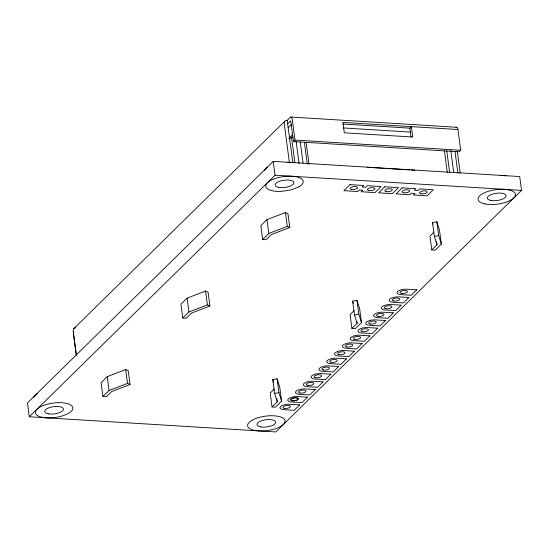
<?xml version="1.0" encoding="UTF-8"?>
<svg xmlns="http://www.w3.org/2000/svg" width="549" height="549" viewBox="0 0 549 549"><rect width="100%" height="100%" fill="white"/><g stroke="black" fill="none" stroke-linecap="round" stroke-linejoin="round"><path stroke-width="0.82" d="M73.841 328.618L284.897 121.178M289.419 162.573L284.204 123.525A3.671 3.013 45.5 0 1 287.182 120.382L290.256 117.362A3.781 1.592 -86.5 0 1 292.253 119.311L295.019 140.07L293.489 141.58L290.716 120.821L287.642 123.841M288.184 127.739L291.238 124.74M288.898 138.259L292.562 134.656M289.639 138.959L291.471 137.161L293.118 137.257M273.217 161.372L27.45 402.932L29.296 416.766L275.783 431.953L521.55 190.393L519.704 176.552L273.217 161.372L275.063 175.206L29.296 416.766M107.227 376.648L101.078 382.687L102.924 396.522L106.348 396.735L111.571 391.602L130.044 384.485L128.198 370.644L125.694 369.532L107.227 376.648L109.073 390.483L102.924 396.522M187.099 298.141L180.95 304.18L182.803 318.015L186.221 318.228L191.443 313.095L209.917 305.978L208.071 292.137L205.566 291.025L187.099 298.141L188.945 311.976L182.803 318.015M266.972 219.634L260.83 225.673L262.676 239.508L266.1 239.721L271.323 234.588L289.79 227.471L287.944 213.63L285.446 212.518L266.972 219.634L268.818 233.469L262.676 239.508M455.951 127.567A3.781 1.592 -86.5 0 1 457.948 129.516L460.714 150.275L459.184 151.785L293.489 141.58M274.26 389.111L270.197 393.105L272.043 406.939L275.468 407.152L281.616 401.113L279.764 387.278L277.101 378.858L272.757 379.551L274.603 393.393L277.266 401.806L272.043 406.939M354.132 310.604L350.07 314.598L351.916 328.432L355.34 328.645L361.489 322.606L359.643 308.771L356.974 300.351L352.63 301.044L354.476 314.886L357.145 323.299L351.916 328.432M434.005 232.097L429.949 236.091L431.795 249.925L435.213 250.138L441.362 244.099L439.516 230.264L436.846 221.844L432.502 222.537L434.348 236.379L437.018 244.792L431.795 249.925M268.818 233.469L287.292 226.353L289.79 227.471M188.945 311.976L207.412 304.86L209.917 305.978M109.073 390.483L127.54 383.367L130.044 384.485M434.348 236.379L438.692 235.679L441.362 244.099M354.476 314.886L358.82 314.186L361.489 322.606M274.603 393.393L278.947 392.693L281.616 401.113M290.874 117.047L456.576 127.258M457.948 129.516L342.919 122.434L344.305 132.81L412.773 137.03L411.386 126.647L409.849 128.157L411.023 136.941M342.816 124.033L410.288 128.185M343.338 127.944L410.81 132.103M295.019 140.07L460.714 150.275M367.164 167.273L383.319 168.268M385.021 168.371L401.182 169.367M402.884 169.469L409.684 169.888M411.386 169.998L414.79 170.204M275.063 175.206L521.55 190.393M432.502 222.537L432.989 224.067M352.87 301.813L353.357 303.343M272.757 379.551L273.725 382.612M457.262 151.016L460.199 173.038M454.991 151.421L457.921 173.367M450.77 150.323L453.7 172.269M446.776 150.913L449.706 172.86M444.429 150.838L447.36 172.784M436.846 221.844L438.692 235.679M436.579 241.539L437.018 244.792M356.974 300.351L358.82 314.186M356.925 321.673L357.145 323.299M306.122 142.315L309.053 164.268M304.359 142.136L307.289 164.089M300.255 141.889L303.069 162.991M296.144 141.635L299.075 163.581M291.471 137.161L294.854 162.483M287.182 120.382L292.843 162.799M285.446 212.518L287.292 226.353M277.101 378.858L278.947 392.693M276.833 398.553L277.266 401.806M205.566 291.025L207.412 304.86M125.694 369.532L127.54 383.367M76.441 355.58L73.154 330.965A3.671 3.013 45.5 0 1 75.693 327.808M76.29 355.059L73.525 334.3A3.781 1.592 -86.5 0 1 73.559 331.884M264.46 170.245A18.899 7.267 -7.6 0 1 267.363 167.466M287.237 162.353A18.899 7.267 -7.6 0 1 292.919 162.682M500.283 175.426A18.899 7.267 -7.6 0 1 505.979 175.886M33.722 397.373A18.899 7.267 -7.6 0 1 37.703 393.461M350.015 184.636L343.873 190.675L357.564 191.519L359.101 190.009L362.8 190.235L361.263 191.745L374.953 192.589L381.102 186.55L367.405 185.706L365.867 187.216L362.168 186.989L363.706 185.48L350.015 184.636M384.794 186.784L378.652 192.823L392.343 193.667L398.492 187.628L384.794 186.784M402.191 187.854L396.042 193.893L409.739 194.737L411.276 193.227L414.969 193.454L413.431 194.964L427.129 195.808L433.271 189.769L419.58 188.925L418.043 190.434L414.344 190.208L415.881 188.698L402.191 187.854M299.706 404.867L294.175 410.302L283.902 409.671A6.808 2.615 -7.6 0 1 280.505 406.576A6.808 2.615 -7.6 0 1 289.433 404.236L299.706 404.867M307.502 397.208L301.971 402.643L291.697 402.005A6.808 2.615 -7.6 0 1 288.3 398.91A6.808 2.615 -7.6 0 1 297.229 396.57L307.502 397.208M315.304 389.536L309.773 394.971L299.5 394.34A6.808 2.615 -7.6 0 1 296.103 391.238A6.808 2.615 -7.6 0 1 305.031 388.905L315.304 389.536M323.107 381.864L317.576 387.299L307.31 386.668A6.808 2.615 -7.6 0 1 303.906 383.573A6.808 2.615 -7.6 0 1 312.834 381.232L323.107 381.864M330.917 374.192L325.385 379.627L315.112 378.995A6.808 2.615 -7.6 0 1 311.715 375.893A6.808 2.615 -7.6 0 1 320.643 373.56L330.917 374.192M338.719 366.519L333.188 371.954L322.922 371.323A6.808 2.615 -7.6 0 1 319.518 368.228A6.808 2.615 -7.6 0 1 328.446 365.888L338.719 366.519M346.522 358.854L340.991 364.289L330.724 363.651A6.808 2.615 -7.6 0 1 327.321 360.556A6.808 2.615 -7.6 0 1 336.249 358.216L346.522 358.854M354.325 351.182L348.793 356.617L338.527 355.985A6.808 2.615 -7.6 0 1 335.13 352.89A6.808 2.615 -7.6 0 1 344.051 350.55L354.325 351.182M362.127 343.509L356.596 348.944L346.33 348.313A6.808 2.615 -7.6 0 1 342.933 345.218A6.808 2.615 -7.6 0 1 351.854 342.878L362.127 343.509M369.923 335.851L364.392 341.286L354.126 340.654A6.808 2.615 -7.6 0 1 350.729 337.553A6.808 2.615 -7.6 0 1 359.657 335.219L369.923 335.851M377.726 328.178L372.201 333.614L361.928 332.982A6.808 2.615 -7.6 0 1 358.531 329.887A6.808 2.615 -7.6 0 1 367.459 327.547L377.726 328.178M385.528 320.513L380.004 325.948L369.731 325.31A6.808 2.615 -7.6 0 1 366.334 322.215A6.808 2.615 -7.6 0 1 375.262 319.875L385.528 320.513M393.338 312.834L387.807 318.269L377.54 317.638A6.808 2.615 -7.6 0 1 374.144 314.543A6.808 2.615 -7.6 0 1 383.072 312.203L393.338 312.834M401.141 305.162L395.616 310.597L385.343 309.965A6.808 2.615 -7.6 0 1 381.946 306.87A6.808 2.615 -7.6 0 1 390.874 304.53L401.141 305.162M408.943 297.496L403.419 302.931L393.146 302.3A6.808 2.615 -7.6 0 1 389.749 299.198A6.808 2.615 -7.6 0 1 398.677 296.865L408.943 297.496M416.746 289.824L411.222 295.259L400.948 294.628A6.808 2.615 -7.6 0 1 397.551 291.533A6.808 2.615 -7.6 0 1 406.48 289.193L416.746 289.824M299.047 186.784L291.169 189.892L281.507 191.375A18.899 7.267 -7.6 0 1 266.78 183.421A18.899 7.267 -7.6 0 1 293.64 176.38A18.899 7.267 -7.6 0 1 299.047 186.784M377.932 316.32A3.781 1.455 -7.6 0 0 384.012 314.735A3.781 1.455 -7.6 0 0 378.968 313.705A3.781 1.455 -7.6 0 0 377.932 316.32M351.422 189.48A3.781 1.455 -7.6 0 0 357.495 187.895A3.781 1.455 -7.6 0 0 352.451 186.866A3.781 1.455 -7.6 0 0 351.422 189.48M368.811 190.551A3.781 1.455 -7.6 0 0 374.885 188.966A3.781 1.455 -7.6 0 0 369.848 187.936A3.781 1.455 -7.6 0 0 368.811 190.551M362.326 331.665A3.781 1.455 -7.6 0 0 368.4 330.073A3.781 1.455 -7.6 0 0 363.363 329.043A3.781 1.455 -7.6 0 0 362.326 331.665M346.721 347.002A3.781 1.455 -7.6 0 0 352.794 345.41A3.781 1.455 -7.6 0 0 347.757 344.381A3.781 1.455 -7.6 0 0 346.721 347.002M354.524 339.33A3.781 1.455 -7.6 0 0 360.597 337.738A3.781 1.455 -7.6 0 0 355.56 336.709A3.781 1.455 -7.6 0 0 354.524 339.33M401.346 293.317A3.781 1.455 -7.6 0 0 407.42 291.725A3.781 1.455 -7.6 0 0 402.376 290.696A3.781 1.455 -7.6 0 0 401.346 293.317M393.544 300.982A3.781 1.455 -7.6 0 0 399.617 299.39A3.781 1.455 -7.6 0 0 394.573 298.361A3.781 1.455 -7.6 0 0 393.544 300.982M385.734 308.655A3.781 1.455 -7.6 0 0 391.814 307.063A3.781 1.455 -7.6 0 0 386.771 306.033A3.781 1.455 -7.6 0 0 385.734 308.655M338.918 354.668A3.781 1.455 -7.6 0 0 344.992 353.082A3.781 1.455 -7.6 0 0 339.955 352.053A3.781 1.455 -7.6 0 0 338.918 354.668M484.904 203.905A18.899 7.267 -7.6 0 0 515.278 195.952A18.899 7.267 -7.6 0 0 490.079 190.805A18.899 7.267 -7.6 0 0 484.904 203.905M254.503 430.368A18.899 7.267 -7.6 0 0 284.869 422.414A18.899 7.267 -7.6 0 0 259.677 417.267A18.899 7.267 -7.6 0 0 254.503 430.368M42.246 417.295A18.899 7.267 -7.6 0 0 72.619 409.341A18.899 7.267 -7.6 0 0 47.42 404.188A18.899 7.267 -7.6 0 0 42.246 417.295M490.827 200.399A9.45 3.63 -7.6 0 0 506.013 196.418A9.45 3.63 -7.6 0 0 493.414 193.845A9.45 3.63 -7.6 0 0 490.827 200.399M370.129 323.992A3.781 1.455 -7.6 0 0 376.209 322.4A3.781 1.455 -7.6 0 0 371.165 321.371A3.781 1.455 -7.6 0 0 370.129 323.992M420.987 193.77A3.781 1.455 -7.6 0 0 427.06 192.177A3.781 1.455 -7.6 0 0 422.016 191.148A3.781 1.455 -7.6 0 0 420.987 193.77M284.3 408.353A3.781 1.455 -7.6 0 0 290.373 406.768A3.781 1.455 -7.6 0 0 285.336 405.738A3.781 1.455 -7.6 0 0 284.3 408.353M299.905 393.015A3.781 1.455 -7.6 0 0 305.978 391.43A3.781 1.455 -7.6 0 0 300.941 390.401A3.781 1.455 -7.6 0 0 299.905 393.015M48.168 413.781A9.45 3.63 -7.6 0 0 63.355 409.808A9.45 3.63 -7.6 0 0 50.755 407.234A9.45 3.63 -7.6 0 0 48.168 413.781M331.116 362.34A3.781 1.455 -7.6 0 0 337.189 360.748A3.781 1.455 -7.6 0 0 332.152 359.719A3.781 1.455 -7.6 0 0 331.116 362.34M323.313 370.005A3.781 1.455 -7.6 0 0 329.386 368.42A3.781 1.455 -7.6 0 0 324.349 367.391A3.781 1.455 -7.6 0 0 323.313 370.005M386.201 191.628A3.781 1.455 -7.6 0 0 392.274 190.036A3.781 1.455 -7.6 0 0 387.237 189.007A3.781 1.455 -7.6 0 0 386.201 191.628M403.59 192.699A3.781 1.455 -7.6 0 0 409.664 191.107A3.781 1.455 -7.6 0 0 404.627 190.078A3.781 1.455 -7.6 0 0 403.59 192.699M307.708 385.35A3.781 1.455 -7.6 0 0 313.781 383.758A3.781 1.455 -7.6 0 0 308.744 382.728A3.781 1.455 -7.6 0 0 307.708 385.35M315.51 377.678A3.781 1.455 -7.6 0 0 321.584 376.086A3.781 1.455 -7.6 0 0 316.547 375.056A3.781 1.455 -7.6 0 0 315.51 377.678M261.118 426.978A9.45 3.63 -7.6 0 0 275.708 422.538A9.45 3.63 -7.6 0 0 262.223 420.534A9.45 3.63 -7.6 0 0 261.118 426.978M278.576 187.319A9.45 3.63 -7.6 0 0 293.756 183.345A9.45 3.63 -7.6 0 0 281.163 180.765A9.45 3.63 -7.6 0 0 278.576 187.319M292.095 400.695A3.781 1.455 -7.6 0 0 298.169 399.102A3.781 1.455 -7.6 0 0 293.132 398.073A3.781 1.455 -7.6 0 0 292.095 400.695A3.781 1.455 -7.6 0 0 298.176 399.096A3.781 1.455 -7.6 0 0 293.139 398.066A3.781 1.455 -7.6 0 0 292.102 400.688"/></g></svg>
